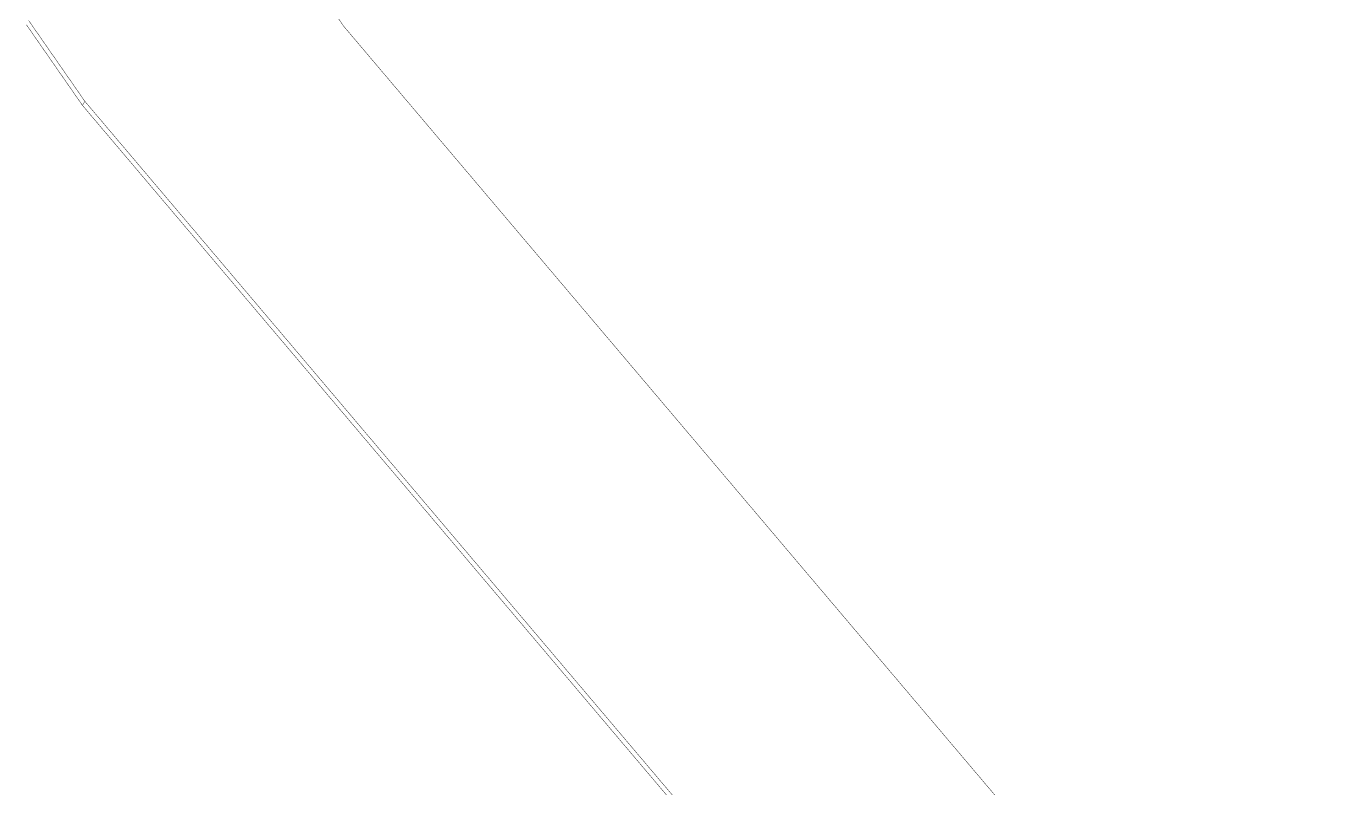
# Model space of a CAD drawing. Header units: millimetres. Extents: x 235 to 830, y 272 to 692.
# Drawn here: x 593.05 to 633.62, y 352.47 to 376.12 of the extents above; entities that cross this region are included whole.
import ezdxf

# ---------------------------------------------------------------- set-up
doc = ezdxf.new("R2010")
doc.units = ezdxf.units.MM
doc.layers.add('Mechanical1', color=6, linetype='Continuous')

msp = doc.modelspace()

# ---------------------------------------------------------------- linework, layer by layer
at = {"layer": 'Mechanical1', "const_width": 0.0127}
for points in [[(601.171, 378.615), (602.916, 376.106)], [(593.056, 376.165), (594.797, 373.66)], [(593.129, 376.292), (594.874, 373.783)], [(602.916, 376.106), (633.609, 339.856)], [(594.797, 373.66), (594.874, 373.783)], [(594.797, 373.66), (625.486, 337.414)], [(594.874, 373.783), (625.566, 337.532)]]:
    msp.add_lwpolyline(points, dxfattribs=at)
at = {"layer": 'Mechanical1', "const_width": 0.00635}
for points in [[(602.913, 376.106, 1), (602.919, 376.106, 1)], [(602.913, 376.106, 1), (602.919, 376.106, 1)], [(594.794, 373.66, 1), (594.8, 373.66, 1)], [(594.794, 373.66, 1), (594.8, 373.66, 1)], [(594.794, 373.66, 1), (594.8, 373.66, 1)], [(594.87, 373.783, 1), (594.877, 373.783, 1)], [(594.87, 373.783, 1), (594.877, 373.783, 1)], [(594.87, 373.783, 1), (594.877, 373.783, 1)]]:
    msp.add_lwpolyline(points, format="xyb", close=True, dxfattribs=at)

doc.saveas('drawing.dxf')
